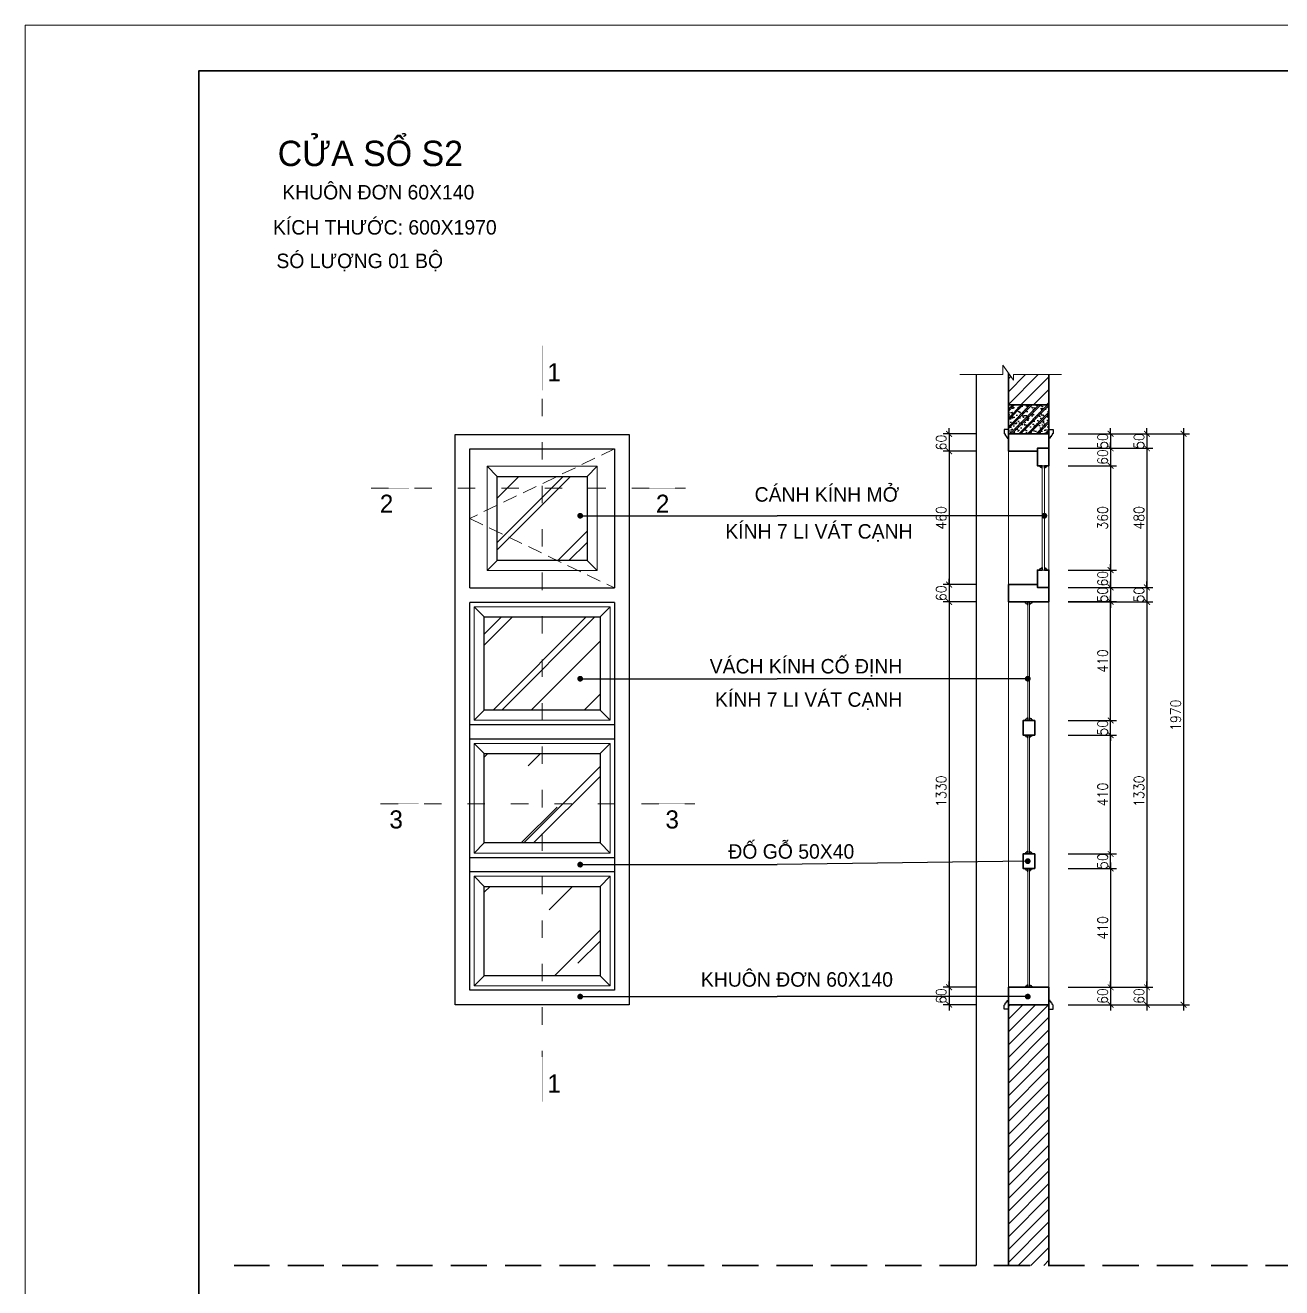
# Model space of a CAD drawing. Header units: millimetres. Extents: x -529782 to -142003, y -492574 to -273331.
# Drawn here: x -200361 to -196023, y -434329 to -429971 of the extents above; entities that cross this region are included whole.
import ezdxf
from ezdxf.enums import TextEntityAlignment as Align

# ---------------------------------------------------------------- set-up
doc = ezdxf.new("R2010")
doc.units = ezdxf.units.MM
doc.header["$LTSCALE"] = 500
doc.header["$MEASUREMENT"] = 0
doc.header["$PDMODE"] = 3
doc.linetypes.add('ACAD_ISO03W100', pattern=[30, 12, -18])
doc.linetypes.add('HIDDEN', pattern=[0.375, 0.25, -0.125])
doc.layers.get('0').update_dxf_attribs({"linetype": 'CONTINUOUS', "lineweight": 13})
doc.layers.get('Defpoints').update_dxf_attribs({"color": 255, "linetype": 'CONTINUOUS', "lineweight": 13})
for name, color, linetype, lineweight in [('1.cat 30', 30, 'CONTINUOUS', 35), ('2.thay 145', 145, 'CONTINUOUS', 18), ('3.manh 08', 8, 'CONTINUOUS', 9), ('6.khuat 75', 75, 'HIDDEN', 18), ('8.vat lieu 08', 8, 'CONTINUOUS', 5), ('9.text \xad white', 7, 'CONTINUOUS', 15), ('CA.dim 08', 251, 'CONTINUOUS', 13), ('cat', 4, 'CONTINUOUS', 35)]:
    doc.layers.add(name, color=color, linetype=linetype, lineweight=lineweight)
for name, color, linetype in [('DKT', 7, 'CONTINUOUS'), ('HACH', 250, 'CONTINUOUS'), ('HATCH', 150, 'CONTINUOUS'), ('MANH', 5, 'CONTINUOUS'), ('THAY', 7, 'CONTINUOUS')]:
    doc.layers.add(name, color=color, linetype=linetype)
doc.styles.add('CA.JSC1', font='')
doc.styles.get("Standard").update_dxf_attribs({"font": 'txt.shx', "width": 0.9})
doc.styles.add('VnAvantH', font='')
doc.styles.get('CA.JSC1').set_extended_font_data('.VnAvantH')
doc.styles.get('VnAvantH').set_extended_font_data('.VnAvantH')
doc.dimstyles.new('CA 20', dxfattribs={"dimscale": 0, "dimtxt": 35, "dimasz": 20, "dimexe": 20, "dimexo": 0, "dimgap": 10, "dimtad": 1, "dimdec": 0, "dimzin": 0, "dimdsep": 46, "dimtxsty": 'Standard', "dimblk": 'ARCHTICK', "dimcen": 0.09, "dimdle": 20, "dimclrd": 256, "dimclre": 256, "dimclrt": 7, "dimadec": 0, "dimazin": 0, "dimtfac": 1, "dimtdec": 0, "dimtix": 1, "dimtmove": 2, "dimatfit": 3, "dimldrblk": 'DOT', "dimfxl": 1, "dimtolj": 1, "dimtzin": 0, "dimarcsym": 0})

# ---------------------------------------------------------------- blocks, each defined once
blk = doc.blocks.new('khung co loan')
at = {"layer": '1.cat 30'}
blk.add_lwpolyline([(1158.3, -14553.5), (1158.3, -303.5), (20658.3, -303.5), (20658.3, -14553.5)], close=True, dxfattribs=at)
at = {"layer": '3.manh 08'}
blk.add_lwpolyline([(0, -14850), (21000, -14850), (21000, 0), (0, 0)], close=True, dxfattribs=at)
blk = doc.blocks.new('_ArchTick')
at = {"color": 1, "linetype": 'ByBlock', "const_width": 0.15}
blk.add_lwpolyline([(-0.5, -0.5), (0.5, 0.5)], dxfattribs=at)
blk = doc.blocks.new('_DOT')
at = {"color": 1, "linetype": 'ByBlock'}
blk.add_line((-0.5, 0), (-1, 0), dxfattribs=at)
at = {"color": 1, "linetype": 'ByBlock', "const_width": 0.5}
blk.add_lwpolyline([(-0.25, 0, 1), (0.25, 0, 1)], format="xyb", close=True, dxfattribs=at)
blk = doc.blocks.new('*D1728')
at = {"layer": 'CA.dim 08', "lineweight": -2, "transparency": 16777216}
for p, q in [((-196760, -431381.6), (-196594, -431381.6)), ((-196614, -431381.6), (-196614, -431361.6)), ((-196614, -431381.6), (-196614, -431431.6)), ((-196760, -431431.6), (-196594, -431431.6)), ((-196614, -431431.6), (-196614, -431451.6))]:
    blk.add_line(p, q, dxfattribs=at)
at = {"layer": 'Defpoints', "color": 0, "transparency": 16777216}
for p in [(-196760, -431381.6), (-196760, -431431.6), (-196614, -431431.6)]:
    blk.add_point(p, dxfattribs=at)
at = {"layer": 'CA.dim 08', "lineweight": -2, "transparency": 16777216, "xscale": 20, "yscale": 20, "zscale": 20}
for p, rotation in [((-196614, -431381.6), 270), ((-196614, -431431.6), 90)]:
    blk.add_blockref('_ArchTick', p, dxfattribs=dict(at, rotation=rotation))
at = {"layer": 'CA.dim 08', "color": 7, "transparency": 16777216, "insert": (-196641.5, -431406.6), "char_height": 35, "attachment_point": 5, "rotation": 90}
blk.add_mtext('\\A1;50', dxfattribs=at)
blk = doc.blocks.new('DOT')
at = {"layer": 'THAY', "color": 0, "linetype": 'ByBlock'}
blk.add_line((-0.5, 0), (-1, 0), dxfattribs=at)
at = {"layer": 'THAY', "color": 0, "linetype": 'ByBlock', "const_width": 0.5}
blk.add_lwpolyline([(-0.25, 0, 1), (0.25, 0, 1)], format="xyb", close=True, dxfattribs=at)
blk = doc.blocks.new('*D1729')
at = {"layer": 'CA.dim 08', "lineweight": -2, "transparency": 16777216}
for p, q in [((-196760, -431431.6), (-196594, -431431.6)), ((-196614, -431431.6), (-196614, -431411.6)), ((-196614, -431431.6), (-196614, -431491.6)), ((-196760, -431491.6), (-196594, -431491.6)), ((-196614, -431491.6), (-196614, -431511.6))]:
    blk.add_line(p, q, dxfattribs=at)
at = {"layer": 'Defpoints', "color": 0, "transparency": 16777216}
for p in [(-196760, -431431.6), (-196760, -431491.6), (-196614, -431491.6)]:
    blk.add_point(p, dxfattribs=at)
at = {"layer": 'CA.dim 08', "lineweight": -2, "transparency": 16777216, "xscale": 20, "yscale": 20, "zscale": 20}
for p, rotation in [((-196614, -431431.6), 270), ((-196614, -431491.6), 90)]:
    blk.add_blockref('_ArchTick', p, dxfattribs=dict(at, rotation=rotation))
at = {"layer": 'CA.dim 08', "color": 7, "transparency": 16777216, "insert": (-196641.5, -431461.6), "char_height": 35, "attachment_point": 5, "rotation": 90}
blk.add_mtext('\\A1;60', dxfattribs=at)
blk = doc.blocks.new('*D1730')
at = {"layer": 'CA.dim 08', "lineweight": -2, "transparency": 16777216}
for p, q in [((-196614, -431471.6), (-196614, -431871.6)), ((-196760, -431491.6), (-196594, -431491.6)), ((-196760, -431851.6), (-196594, -431851.6))]:
    blk.add_line(p, q, dxfattribs=at)
at = {"layer": 'Defpoints', "color": 0, "transparency": 16777216}
for p in [(-196760, -431491.6), (-196760, -431851.6), (-196614, -431851.6)]:
    blk.add_point(p, dxfattribs=at)
at = {"layer": 'CA.dim 08', "lineweight": -2, "transparency": 16777216, "xscale": 20, "yscale": 20, "zscale": 20}
for p, rotation in [((-196614, -431491.6), 90), ((-196614, -431851.6), 270)]:
    blk.add_blockref('_ArchTick', p, dxfattribs=dict(at, rotation=rotation))
at = {"layer": 'CA.dim 08', "color": 7, "transparency": 16777216, "insert": (-196641.5, -431671.6), "char_height": 35, "attachment_point": 5, "rotation": 90}
blk.add_mtext('\\A1;360', dxfattribs=at)
blk = doc.blocks.new('*D1731')
at = {"layer": 'CA.dim 08', "lineweight": -2, "transparency": 16777216}
for p, q in [((-196614, -431851.6), (-196614, -431831.6)), ((-196760, -431851.6), (-196594, -431851.6)), ((-196614, -431851.6), (-196614, -431911.6)), ((-196760, -431911.6), (-196594, -431911.6)), ((-196614, -431911.6), (-196614, -431931.6))]:
    blk.add_line(p, q, dxfattribs=at)
at = {"layer": 'Defpoints', "color": 0, "transparency": 16777216}
for p in [(-196760, -431851.6), (-196760, -431911.6), (-196614, -431911.6)]:
    blk.add_point(p, dxfattribs=at)
at = {"layer": 'CA.dim 08', "lineweight": -2, "transparency": 16777216, "xscale": 20, "yscale": 20, "zscale": 20}
for p, rotation in [((-196614, -431851.6), 270), ((-196614, -431911.6), 90)]:
    blk.add_blockref('_ArchTick', p, dxfattribs=dict(at, rotation=rotation))
at = {"layer": 'CA.dim 08', "color": 7, "transparency": 16777216, "insert": (-196641.5, -431881.6), "char_height": 35, "attachment_point": 5, "rotation": 90}
blk.add_mtext('\\A1;60', dxfattribs=at)
blk = doc.blocks.new('*D1732')
at = {"layer": 'CA.dim 08', "lineweight": -2, "transparency": 16777216}
for p, q in [((-196760, -431911.6), (-196594, -431911.6)), ((-196614, -431911.6), (-196614, -431891.6)), ((-196614, -431911.6), (-196614, -431961.6)), ((-196760, -431961.6), (-196594, -431961.6)), ((-196614, -431961.6), (-196614, -431981.6))]:
    blk.add_line(p, q, dxfattribs=at)
at = {"layer": 'Defpoints', "color": 0, "transparency": 16777216}
for p in [(-196760, -431911.6), (-196760, -431961.6), (-196614, -431961.6)]:
    blk.add_point(p, dxfattribs=at)
at = {"layer": 'CA.dim 08', "lineweight": -2, "transparency": 16777216, "xscale": 20, "yscale": 20, "zscale": 20}
for p, rotation in [((-196614, -431911.6), 270), ((-196614, -431961.6), 90)]:
    blk.add_blockref('_ArchTick', p, dxfattribs=dict(at, rotation=rotation))
at = {"layer": 'CA.dim 08', "color": 7, "transparency": 16777216, "insert": (-196641.5, -431936.6), "char_height": 35, "attachment_point": 5, "rotation": 90}
blk.add_mtext('\\A1;50', dxfattribs=at)
blk = doc.blocks.new('*D1733')
at = {"layer": 'CA.dim 08', "lineweight": -2, "transparency": 16777216}
for p, q in [((-196614, -432861.4), (-196614, -433311.8)), ((-196760, -432881.4), (-196594, -432881.4)), ((-196760, -433291.8), (-196594, -433291.8))]:
    blk.add_line(p, q, dxfattribs=at)
at = {"layer": 'Defpoints', "color": 0, "transparency": 16777216}
for p in [(-196760, -432881.4), (-196760, -433291.8), (-196614, -433291.8)]:
    blk.add_point(p, dxfattribs=at)
at = {"layer": 'CA.dim 08', "lineweight": -2, "transparency": 16777216, "xscale": 20, "yscale": 20, "zscale": 20}
for p, rotation in [((-196614, -432881.4), 90), ((-196614, -433291.8), 270)]:
    blk.add_blockref('_ArchTick', p, dxfattribs=dict(at, rotation=rotation))
at = {"layer": 'CA.dim 08', "color": 7, "transparency": 16777216, "insert": (-196641.5, -433086.6), "char_height": 35, "attachment_point": 5, "rotation": 90}
blk.add_mtext('\\A1;410', dxfattribs=at)
blk = doc.blocks.new('*D1734')
at = {"layer": 'CA.dim 08', "lineweight": -2, "transparency": 16777216}
for p, q in [((-196614, -433291.8), (-196614, -433271.8)), ((-196760, -433291.8), (-196594, -433291.8)), ((-196614, -433291.8), (-196614, -433351.8)), ((-196760, -433351.8), (-196594, -433351.8)), ((-196614, -433351.8), (-196614, -433371.8))]:
    blk.add_line(p, q, dxfattribs=at)
at = {"layer": 'Defpoints', "color": 0, "transparency": 16777216}
for p in [(-196760, -433291.8), (-196760, -433351.8), (-196614, -433351.8)]:
    blk.add_point(p, dxfattribs=at)
at = {"layer": 'CA.dim 08', "lineweight": -2, "transparency": 16777216, "xscale": 20, "yscale": 20, "zscale": 20}
for p, rotation in [((-196614, -433291.8), 270), ((-196614, -433351.8), 90)]:
    blk.add_blockref('_ArchTick', p, dxfattribs=dict(at, rotation=rotation))
at = {"layer": 'CA.dim 08', "color": 7, "transparency": 16777216, "insert": (-196641.5, -433321.8), "char_height": 35, "attachment_point": 5, "rotation": 90}
blk.add_mtext('\\A1;60', dxfattribs=at)
blk = doc.blocks.new('*D1735')
at = {"layer": 'CA.dim 08', "lineweight": -2, "transparency": 16777216}
for p, q in [((-196760, -432831.4), (-196594, -432831.4)), ((-196614, -432831.4), (-196614, -432811.4)), ((-196614, -432881.4), (-196614, -432831.4)), ((-196760, -432881.4), (-196594, -432881.4)), ((-196614, -432881.4), (-196614, -432901.4))]:
    blk.add_line(p, q, dxfattribs=at)
at = {"layer": 'Defpoints', "color": 0, "transparency": 16777216}
for p in [(-196760, -432831.4), (-196614, -432831.4), (-196760, -432881.4)]:
    blk.add_point(p, dxfattribs=at)
at = {"layer": 'CA.dim 08', "lineweight": -2, "transparency": 16777216, "xscale": 20, "yscale": 20, "zscale": 20}
for p, rotation in [((-196614, -432831.4), 270), ((-196614, -432881.4), 90)]:
    blk.add_blockref('_ArchTick', p, dxfattribs=dict(at, rotation=rotation))
at = {"layer": 'CA.dim 08', "color": 7, "transparency": 16777216, "insert": (-196641.5, -432856.4), "char_height": 35, "attachment_point": 5, "rotation": 90}
blk.add_mtext('\\A1;50', dxfattribs=at)
blk = doc.blocks.new('*D1736')
at = {"layer": 'CA.dim 08', "lineweight": -2, "transparency": 16777216}
for p, q in [((-196614, -432851.4), (-196614, -432401)), ((-196760, -432421), (-196594, -432421)), ((-196760, -432831.4), (-196594, -432831.4))]:
    blk.add_line(p, q, dxfattribs=at)
at = {"layer": 'Defpoints', "color": 0, "transparency": 16777216}
for p in [(-196760, -432421), (-196614, -432421), (-196760, -432831.4)]:
    blk.add_point(p, dxfattribs=at)
at = {"layer": 'CA.dim 08', "lineweight": -2, "transparency": 16777216, "xscale": 20, "yscale": 20, "zscale": 20}
for p, rotation in [((-196614, -432421), 90), ((-196614, -432831.4), 270)]:
    blk.add_blockref('_ArchTick', p, dxfattribs=dict(at, rotation=rotation))
at = {"layer": 'CA.dim 08', "color": 7, "transparency": 16777216, "insert": (-196641.5, -432626.2), "char_height": 35, "attachment_point": 5, "rotation": 90}
blk.add_mtext('\\A1;410', dxfattribs=at)
blk = doc.blocks.new('*D1737')
at = {"layer": 'CA.dim 08', "lineweight": -2, "transparency": 16777216}
for p, q in [((-196614, -432371), (-196614, -432351)), ((-196760, -432371), (-196594, -432371)), ((-196614, -432421), (-196614, -432371)), ((-196760, -432421), (-196594, -432421)), ((-196614, -432421), (-196614, -432441))]:
    blk.add_line(p, q, dxfattribs=at)
at = {"layer": 'Defpoints', "color": 0, "transparency": 16777216}
for p in [(-196760, -432371), (-196614, -432371), (-196760, -432421)]:
    blk.add_point(p, dxfattribs=at)
at = {"layer": 'CA.dim 08', "lineweight": -2, "transparency": 16777216, "xscale": 20, "yscale": 20, "zscale": 20}
for p, rotation in [((-196614, -432371), 270), ((-196614, -432421), 90)]:
    blk.add_blockref('_ArchTick', p, dxfattribs=dict(at, rotation=rotation))
at = {"layer": 'CA.dim 08', "color": 7, "transparency": 16777216, "insert": (-196641.5, -432396), "char_height": 35, "attachment_point": 5, "rotation": 90}
blk.add_mtext('\\A1;50', dxfattribs=at)
blk = doc.blocks.new('*D1738')
at = {"layer": 'CA.dim 08', "lineweight": -2, "transparency": 16777216}
for p, q in [((-196760, -431960.6), (-196594, -431960.6)), ((-196614, -432391), (-196614, -431940.6)), ((-196760, -432371), (-196594, -432371))]:
    blk.add_line(p, q, dxfattribs=at)
at = {"layer": 'Defpoints', "color": 0, "transparency": 16777216}
for p in [(-196760, -431960.6), (-196614, -431960.6), (-196760, -432371)]:
    blk.add_point(p, dxfattribs=at)
at = {"layer": 'CA.dim 08', "lineweight": -2, "transparency": 16777216, "xscale": 20, "yscale": 20, "zscale": 20}
for p, rotation in [((-196614, -431960.6), 90), ((-196614, -432371), 270)]:
    blk.add_blockref('_ArchTick', p, dxfattribs=dict(at, rotation=rotation))
at = {"layer": 'CA.dim 08', "color": 7, "transparency": 16777216, "insert": (-196641.5, -432165.8), "char_height": 35, "attachment_point": 5, "rotation": 90}
blk.add_mtext('\\A1;410', dxfattribs=at)
blk = doc.blocks.new('*D1739')
at = {"layer": 'CA.dim 08', "lineweight": -2, "transparency": 16777216}
for p, q in [((-196760, -431381.6), (-196468.5, -431381.6)), ((-196488.5, -431381.6), (-196488.5, -431361.6)), ((-196488.5, -431381.6), (-196488.5, -431431.6)), ((-196760, -431431.6), (-196468.5, -431431.6)), ((-196488.5, -431431.6), (-196488.5, -431451.6))]:
    blk.add_line(p, q, dxfattribs=at)
at = {"layer": 'Defpoints', "color": 0, "transparency": 16777216}
for p in [(-196760, -431381.6), (-196760, -431431.6), (-196488.5, -431431.6)]:
    blk.add_point(p, dxfattribs=at)
at = {"layer": 'CA.dim 08', "lineweight": -2, "transparency": 16777216, "xscale": 20, "yscale": 20, "zscale": 20}
for p, rotation in [((-196488.5, -431381.6), 270), ((-196488.5, -431431.6), 90)]:
    blk.add_blockref('_ArchTick', p, dxfattribs=dict(at, rotation=rotation))
at = {"layer": 'CA.dim 08', "color": 7, "transparency": 16777216, "insert": (-196516, -431406.6), "char_height": 35, "attachment_point": 5, "rotation": 90}
blk.add_mtext('\\A1;50', dxfattribs=at)
blk = doc.blocks.new('*D1740')
at = {"layer": 'CA.dim 08', "lineweight": -2, "transparency": 16777216}
for p, q in [((-196760, -431431.6), (-196468.5, -431431.6)), ((-196488.5, -431411.6), (-196488.5, -431931.6)), ((-196760, -431911.6), (-196468.5, -431911.6))]:
    blk.add_line(p, q, dxfattribs=at)
at = {"layer": 'Defpoints', "color": 0, "transparency": 16777216}
for p in [(-196760, -431431.6), (-196760, -431911.6), (-196488.5, -431911.6)]:
    blk.add_point(p, dxfattribs=at)
at = {"layer": 'CA.dim 08', "lineweight": -2, "transparency": 16777216, "xscale": 20, "yscale": 20, "zscale": 20}
for p, rotation in [((-196488.5, -431431.6), 90), ((-196488.5, -431911.6), 270)]:
    blk.add_blockref('_ArchTick', p, dxfattribs=dict(at, rotation=rotation))
at = {"layer": 'CA.dim 08', "color": 7, "transparency": 16777216, "insert": (-196516, -431671.6), "char_height": 35, "attachment_point": 5, "rotation": 90}
blk.add_mtext('\\A1;480', dxfattribs=at)
blk = doc.blocks.new('*D1741')
at = {"layer": 'CA.dim 08', "lineweight": -2, "transparency": 16777216}
for p, q in [((-196760, -431911.6), (-196468.5, -431911.6)), ((-196488.5, -431911.6), (-196488.5, -431891.6)), ((-196488.5, -431911.6), (-196488.5, -431961.6)), ((-196732.5, -431961.6), (-196468.5, -431961.6)), ((-196488.5, -431961.6), (-196488.5, -431981.6))]:
    blk.add_line(p, q, dxfattribs=at)
at = {"layer": 'Defpoints', "color": 0, "transparency": 16777216}
for p in [(-196760, -431911.6), (-196732.5, -431961.6), (-196488.5, -431961.6)]:
    blk.add_point(p, dxfattribs=at)
at = {"layer": 'CA.dim 08', "lineweight": -2, "transparency": 16777216, "xscale": 20, "yscale": 20, "zscale": 20}
for p, rotation in [((-196488.5, -431911.6), 270), ((-196488.5, -431961.6), 90)]:
    blk.add_blockref('_ArchTick', p, dxfattribs=dict(at, rotation=rotation))
at = {"layer": 'CA.dim 08', "color": 7, "transparency": 16777216, "insert": (-196516, -431936.6), "char_height": 35, "attachment_point": 5, "rotation": 90}
blk.add_mtext('\\A1;50', dxfattribs=at)
blk = doc.blocks.new('*D1742')
at = {"layer": 'CA.dim 08', "lineweight": -2, "transparency": 16777216}
for p, q in [((-196732.5, -431961.6), (-196468.5, -431961.6)), ((-196488.5, -431941.6), (-196488.5, -433311.8)), ((-196732.5, -433291.8), (-196468.5, -433291.8))]:
    blk.add_line(p, q, dxfattribs=at)
at = {"layer": 'Defpoints', "color": 0, "transparency": 16777216}
for p in [(-196732.5, -431961.6), (-196732.5, -433291.8), (-196488.5, -433291.8)]:
    blk.add_point(p, dxfattribs=at)
at = {"layer": 'CA.dim 08', "lineweight": -2, "transparency": 16777216, "xscale": 20, "yscale": 20, "zscale": 20}
for p, rotation in [((-196488.5, -431961.6), 90), ((-196488.5, -433291.8), 270)]:
    blk.add_blockref('_ArchTick', p, dxfattribs=dict(at, rotation=rotation))
at = {"layer": 'CA.dim 08', "color": 7, "transparency": 16777216, "insert": (-196516, -432614.7), "char_height": 35, "attachment_point": 5, "rotation": 90}
blk.add_mtext('\\A1;1330', dxfattribs=at)
blk = doc.blocks.new('*D1743')
at = {"layer": 'CA.dim 08', "lineweight": -2, "transparency": 16777216}
for p, q in [((-196488.5, -433291.8), (-196488.5, -433271.8)), ((-196732.5, -433291.8), (-196468.5, -433291.8)), ((-196488.5, -433291.8), (-196488.5, -433351.8)), ((-196732.5, -433351.8), (-196468.5, -433351.8)), ((-196488.5, -433351.8), (-196488.5, -433371.8))]:
    blk.add_line(p, q, dxfattribs=at)
at = {"layer": 'Defpoints', "color": 0, "transparency": 16777216}
for p in [(-196732.5, -433291.8), (-196732.5, -433351.8), (-196488.5, -433351.8)]:
    blk.add_point(p, dxfattribs=at)
at = {"layer": 'CA.dim 08', "lineweight": -2, "transparency": 16777216, "xscale": 20, "yscale": 20, "zscale": 20}
for p, rotation in [((-196488.5, -433291.8), 270), ((-196488.5, -433351.8), 90)]:
    blk.add_blockref('_ArchTick', p, dxfattribs=dict(at, rotation=rotation))
at = {"layer": 'CA.dim 08', "color": 7, "transparency": 16777216, "insert": (-196516, -433321.8), "char_height": 35, "attachment_point": 5, "rotation": 90}
blk.add_mtext('\\A1;60', dxfattribs=at)
blk = doc.blocks.new('*D1744')
at = {"layer": 'CA.dim 08', "lineweight": -2, "transparency": 16777216}
for p, q in [((-197076.9, -431381.6), (-197191.5, -431381.6)), ((-197171.5, -431381.6), (-197171.5, -431361.6)), ((-197171.5, -431381.6), (-197171.5, -431441.6)), ((-197076.9, -431441.6), (-197191.5, -431441.6)), ((-197171.5, -431441.6), (-197171.5, -431461.6))]:
    blk.add_line(p, q, dxfattribs=at)
at = {"layer": 'Defpoints', "color": 0, "transparency": 16777216}
for p in [(-197076.9, -431381.6), (-197171.5, -431441.6), (-197076.9, -431441.6)]:
    blk.add_point(p, dxfattribs=at)
at = {"layer": 'CA.dim 08', "lineweight": -2, "transparency": 16777216, "xscale": 20, "yscale": 20, "zscale": 20}
for p, rotation in [((-197171.5, -431381.6), 270), ((-197171.5, -431441.6), 90)]:
    blk.add_blockref('_ArchTick', p, dxfattribs=dict(at, rotation=rotation))
at = {"layer": 'CA.dim 08', "color": 7, "transparency": 16777216, "insert": (-197199, -431411.6), "char_height": 35, "attachment_point": 5, "rotation": 90}
blk.add_mtext('\\A1;60', dxfattribs=at)
blk = doc.blocks.new('*D1745')
at = {"layer": 'CA.dim 08', "lineweight": -2, "transparency": 16777216}
for p, q in [((-197076.9, -431441.6), (-197191.5, -431441.6)), ((-197171.5, -431421.6), (-197171.5, -431921.6)), ((-197076.9, -431901.6), (-197191.5, -431901.6))]:
    blk.add_line(p, q, dxfattribs=at)
at = {"layer": 'Defpoints', "color": 0, "transparency": 16777216}
for p in [(-197076.9, -431441.6), (-197171.5, -431901.6), (-197076.9, -431901.6)]:
    blk.add_point(p, dxfattribs=at)
at = {"layer": 'CA.dim 08', "lineweight": -2, "transparency": 16777216, "xscale": 20, "yscale": 20, "zscale": 20}
for p, rotation in [((-197171.5, -431441.6), 90), ((-197171.5, -431901.6), 270)]:
    blk.add_blockref('_ArchTick', p, dxfattribs=dict(at, rotation=rotation))
at = {"layer": 'CA.dim 08', "color": 7, "transparency": 16777216, "insert": (-197199, -431671.6), "char_height": 35, "attachment_point": 5, "rotation": 90}
blk.add_mtext('\\A1;460', dxfattribs=at)
blk = doc.blocks.new('*D1746')
at = {"layer": 'CA.dim 08', "lineweight": -2, "transparency": 16777216}
for p, q in [((-197076.9, -431901.6), (-197191.5, -431901.6)), ((-197171.5, -431901.6), (-197171.5, -431881.6)), ((-197171.5, -431901.6), (-197171.5, -431961.6)), ((-197076.9, -431961.6), (-197191.5, -431961.6)), ((-197171.5, -431961.6), (-197171.5, -431981.6))]:
    blk.add_line(p, q, dxfattribs=at)
at = {"layer": 'Defpoints', "color": 0, "transparency": 16777216}
for p in [(-197076.9, -431901.6), (-197171.5, -431961.6), (-197076.9, -431961.6)]:
    blk.add_point(p, dxfattribs=at)
at = {"layer": 'CA.dim 08', "lineweight": -2, "transparency": 16777216, "xscale": 20, "yscale": 20, "zscale": 20}
for p, rotation in [((-197171.5, -431901.6), 270), ((-197171.5, -431961.6), 90)]:
    blk.add_blockref('_ArchTick', p, dxfattribs=dict(at, rotation=rotation))
at = {"layer": 'CA.dim 08', "color": 7, "transparency": 16777216, "insert": (-197199, -431931.6), "char_height": 35, "attachment_point": 5, "rotation": 90}
blk.add_mtext('\\A1;60', dxfattribs=at)
blk = doc.blocks.new('*D1747')
at = {"layer": 'CA.dim 08', "lineweight": -2, "transparency": 16777216}
for p, q in [((-197076.9, -431961.6), (-197191.5, -431961.6)), ((-197171.5, -431941.6), (-197171.5, -433311.8)), ((-197076.9, -433291.8), (-197191.5, -433291.8))]:
    blk.add_line(p, q, dxfattribs=at)
at = {"layer": 'Defpoints', "color": 0, "transparency": 16777216}
for p in [(-197076.9, -431961.6), (-197171.5, -433291.8), (-197076.9, -433291.8)]:
    blk.add_point(p, dxfattribs=at)
at = {"layer": 'CA.dim 08', "lineweight": -2, "transparency": 16777216, "xscale": 20, "yscale": 20, "zscale": 20}
for p, rotation in [((-197171.5, -431961.6), 90), ((-197171.5, -433291.8), 270)]:
    blk.add_blockref('_ArchTick', p, dxfattribs=dict(at, rotation=rotation))
at = {"layer": 'CA.dim 08', "color": 7, "transparency": 16777216, "insert": (-197199, -432614.7), "char_height": 35, "attachment_point": 5, "rotation": 90}
blk.add_mtext('\\A1;1330', dxfattribs=at)
blk = doc.blocks.new('*D1748')
at = {"layer": 'CA.dim 08', "lineweight": -2, "transparency": 16777216}
for p, q in [((-197171.5, -433291.8), (-197171.5, -433271.8)), ((-197076.9, -433291.8), (-197191.5, -433291.8)), ((-197171.5, -433291.8), (-197171.5, -433351.8)), ((-197076.9, -433351.8), (-197191.5, -433351.8)), ((-197171.5, -433351.8), (-197171.5, -433371.8))]:
    blk.add_line(p, q, dxfattribs=at)
at = {"layer": 'Defpoints', "color": 0, "transparency": 16777216}
for p in [(-197076.9, -433291.8), (-197171.5, -433351.8), (-197076.9, -433351.8)]:
    blk.add_point(p, dxfattribs=at)
at = {"layer": 'CA.dim 08', "lineweight": -2, "transparency": 16777216, "xscale": 20, "yscale": 20, "zscale": 20}
for p, rotation in [((-197171.5, -433291.8), 270), ((-197171.5, -433351.8), 90)]:
    blk.add_blockref('_ArchTick', p, dxfattribs=dict(at, rotation=rotation))
at = {"layer": 'CA.dim 08', "color": 7, "transparency": 16777216, "insert": (-197199, -433321.8), "char_height": 35, "attachment_point": 5, "rotation": 90}
blk.add_mtext('\\A1;60', dxfattribs=at)
blk = doc.blocks.new('*D1749')
at = {"layer": 'CA.dim 08', "lineweight": -2, "transparency": 16777216}
for p, q in [((-196760, -431381.6), (-196342, -431381.6)), ((-196362, -431361.6), (-196362, -433371.8)), ((-196760, -433351.8), (-196342, -433351.8))]:
    blk.add_line(p, q, dxfattribs=at)
at = {"layer": 'Defpoints', "color": 0, "transparency": 16777216}
for p in [(-196760, -431381.6), (-196760, -433351.8), (-196362, -433351.8)]:
    blk.add_point(p, dxfattribs=at)
at = {"layer": 'CA.dim 08', "lineweight": -2, "transparency": 16777216, "xscale": 20, "yscale": 20, "zscale": 20}
for p, rotation in [((-196362, -431381.6), 90), ((-196362, -433351.8), 270)]:
    blk.add_blockref('_ArchTick', p, dxfattribs=dict(at, rotation=rotation))
at = {"layer": 'CA.dim 08', "color": 7, "transparency": 16777216, "insert": (-196389.5, -432352.7), "char_height": 35, "attachment_point": 5, "rotation": 90}
blk.add_mtext('\\A1;1970', dxfattribs=at)

msp = doc.modelspace()

# ---------------------------------------------------------------- hatches: boundary and pattern name
at = {"layer": '8.vat lieu 08'}
h = msp.add_hatch(dxfattribs=at)
h.set_pattern_fill('AR-RROOF', color=256, scale=300, angle=45, style=0)
h.set_pattern_definition([(45, (71051.92, -25631.56), (254.55844, 678.82251), [4500, -600, 1500, -300]), (45, (71228, -25243.36), (-494.26764, 70.00357), [900, -99, 1800, -225]), (45, (70977.67, -25345.18), (960.958116, 1245.21504), [2400, -420, 1200, -300])])
h.paths.add_polyline_path([(-198421.4, -431528.6), (-198731.4, -431528.6), (-198731.4, -431818.6), (-198421.4, -431818.6)])
h.paths.add_polyline_path([(-198376.4, -432013.6), (-198776.4, -432013.6), (-198776.4, -432335), (-198376.4, -432335)])
h.paths.add_polyline_path([(-198376.4, -432485), (-198776.4, -432485), (-198776.4, -432793.4), (-198376.4, -432793.4)])
h.paths.add_polyline_path([(-198376.4, -432943.4), (-198776.4, -432943.4), (-198776.4, -433251.8), (-198376.4, -433251.8)])
at = {"layer": 'CA.dim 08'}
h = msp.add_hatch(dxfattribs=at)
h.set_pattern_fill('ANSI31', color=256, scale=250, style=0)
h.set_pattern_definition([(45, (-15883.01, 12493.73), (-22.097087, 22.097087), [])])
h.paths.add_polyline_path([(-196949.4, -431177), (-196949.4, -431196.3), (-196966.9, -431171.6), (-196966.9, -431281.6), (-196826.9, -431281.6), (-196826.9, -431177)])
h.paths.add_polyline_path([(-196826.9, -433351.8), (-196966.9, -433351.8), (-196966.9, -434251.8), (-196826.9, -434251.8)])
at = {"layer": 'HACH'}
h = msp.add_hatch(dxfattribs=at)
h.set_pattern_fill('CHAU-01', color=256, scale=5, style=0, pattern_type=2)
h.set_pattern_definition([(50, (-15883.01, 12495.73), (35.8630091, -3.1376067), [3.75, -41.25]), (355, (-15883.01, 12495.73), (-6.9375667, 37.6096067), [3, -33]), (100.4514, (-15880.023, 12495.467), (28.925469, 34.471977), [3.1870095, -35.0571056]), (46.1842, (-15883.01, 12505.73), (53.3620524, -8.2759507), [5.625, -61.875]), (96.6356, (-15878.564, 12505.04), (46.733135, 48.7058935), [4.7805144, -52.58565]), (351.1842, (-15883.01, 12505.73), (46.733097, 48.70593), [4.5, -49.5]), (21, (-15878.01, 12503.23), (29.8453526, -20.1309445), [3.75, -41.25]), (326, (-15878.01, 12503.23), (12.1657666, 36.2575023), [3, -33]), (71.4514, (-15875.524, 12501.55), (42.0111314, 16.1265248), [3.1870095, -35.0571056]), (37.5, (-15883.011, 12495.729), (0.60799277, 16.6446927), [0, -32.6, 0, -33.5, 0, -33.125]), (7.5, (-15883.011, 12495.729), (13.1534769, 19.7205856), [0, -19.1, 0, -31.85, 0, -12.625]), (327.5, (-15894.161, 12495.729), (26.6911218, -1.1277436), [0, -12.5, 0, -39, 0, -51.75]), (317.5, (-15899.16, 12495.73), (29.1593085, 5.0052491), [0, -16.25, 0, -25.9, 0, -36.75]), (45, (-15883.011, 12495.729), (-15.0260191, 15.0260191), []), (45, (-15883.011, 12501.854), (-15.0260191, 15.0260191), [])])
h.paths.add_polyline_path([(-196826.9, -431381.6), (-196826.9, -431366.6), (-196826.9, -431281.6), (-196966.9, -431281.6), (-196966.9, -431381.6)])

# ---------------------------------------------------------------- linework, layer by layer
at = {"layer": '1.cat 30', "ltscale": 4}
for p, q in [((-196966.9, -431381.6), (-196966.9, -431171.6)), ((-196826.9, -431381.6), (-196826.9, -431177)), ((-196966.9, -431281.6), (-196826.9, -431281.6)), ((-196966.9, -431381.6), (-196826.9, -431381.6)), ((-196966.9, -431381.6), (-196826.9, -431381.6)), ((-196966.9, -431441.6), (-196966.9, -431381.6)), ((-196826.9, -431381.6), (-196826.9, -431431.6)), ((-196866.9, -431441.6), (-196966.9, -431441.6)), ((-196826.9, -431431.6), (-196866.9, -431431.6)), ((-196866.9, -431431.6), (-196866.9, -431441.6)), ((-196826.9, -431431.6), (-196866.9, -431431.6)), ((-196866.9, -431431.6), (-196866.9, -431441.6)), ((-196866.9, -431901.6), (-196966.9, -431901.6)), ((-196966.9, -431901.6), (-196966.9, -431961.6)), ((-196866.9, -431911.6), (-196866.9, -431901.6)), ((-196866.9, -431911.6), (-196866.9, -431901.6)), ((-196866.9, -431911.6), (-196866.9, -431901.6)), ((-196826.9, -431911.6), (-196866.9, -431911.6)), ((-196826.9, -431911.6), (-196866.9, -431911.6)), ((-196826.9, -431911.6), (-196866.9, -431911.6)), ((-196826.9, -431961.6), (-196826.9, -431911.6)), ((-196966.9, -431961.6), (-196826.9, -431961.6)), ((-196966.9, -431961.6), (-196826.9, -431961.6)), ((-196826.9, -433291.8), (-196966.9, -433291.8)), ((-196966.9, -433291.8), (-196966.9, -433351.8)), ((-196826.9, -433351.8), (-196826.9, -433291.8)), ((-196966.9, -433351.8), (-196826.9, -433351.8)), ((-196966.9, -433351.8), (-196826.9, -433351.8)), ((-196966.9, -433351.8), (-196966.9, -434251.8)), ((-196826.9, -433351.8), (-196966.9, -433351.8)), ((-196826.9, -433351.8), (-196826.9, -434251.8))]:
    msp.add_line(p, q, dxfattribs=at)
at = {"layer": '1.cat 30', "const_width": 1.25}
for points in [[(-198576.4, -431077.6), (-198576.4, -431078.8), (-198576.4, -431080.1), (-198576.4, -431231.4)], [(-199167, -431568.7), (-199165.8, -431568.7), (-199164.5, -431568.7), (-199036, -431568.7)], [(-198214, -431568.7), (-198212.8, -431568.7), (-198211.5, -431568.7), (-198083, -431568.7)], [(-199133.9, -432658.2), (-199132.7, -432658.2), (-199131.4, -432658.2), (-199002.9, -432658.2)], [(-198180.9, -432658.2), (-198179.7, -432658.2), (-198178.4, -432658.2), (-198049.9, -432658.2)], [(-198576.4, -433532.2), (-198576.4, -433533.5), (-198576.4, -433534.7), (-198576.4, -433686.1)]]:
    msp.add_lwpolyline(points, dxfattribs=at)
at = {"layer": '1.cat 30', "ltscale": 4}
for points in [[(-196849.9, -431491.6), (-196866.9, -431491.6), (-196866.9, -431431.6), (-196826.9, -431431.6), (-196826.9, -431491.6), (-196842.8, -431491.6)], [(-196849.9, -431851.6), (-196866.9, -431851.6), (-196866.9, -431911.6), (-196826.9, -431911.6), (-196826.9, -431851.6), (-196842.8, -431851.6)]]:
    msp.add_lwpolyline(points, dxfattribs=at)
for points in [[(-196875.9, -432371), (-196915.9, -432371), (-196915.9, -432421), (-196875.9, -432421)], [(-196875.9, -432831.4), (-196915.9, -432831.4), (-196915.9, -432881.4), (-196875.9, -432881.4)]]:
    msp.add_lwpolyline(points, close=True, dxfattribs=at)
at = {"layer": '2.thay 145', "color": 1, "linetype": 'ACAD_ISO03W100', "ltscale": 0.01}
for p, q in [((-198576.4, -431260.7), (-198576.4, -433532.2)), ((-199167, -431568.7), (-198082, -431568.7)), ((-199133.9, -432658.2), (-198048.9, -432658.2))]:
    msp.add_line(p, q, dxfattribs=at)
at = {"layer": '2.thay 145'}
for p, q in [((-196966.9, -431441.6), (-196966.9, -433291.8)), ((-196826.9, -431431.6), (-196826.9, -433291.8)), ((-198731.4, -431528.6), (-198766.4, -431493.6)), ((-198421.4, -431528.6), (-198386.4, -431493.6)), ((-198731.4, -431818.6), (-198766.4, -431853.6)), ((-198421.4, -431818.6), (-198386.4, -431853.6)), ((-198776.4, -432013.6), (-198811.4, -431978.6)), ((-198376.4, -432013.6), (-198341.4, -431978.6)), ((-198776.4, -432335), (-198811.4, -432370)), ((-198376.4, -432335), (-198341.4, -432370)), ((-198776.4, -432485), (-198811.4, -432450)), ((-198376.4, -432485), (-198341.4, -432450)), ((-198776.4, -432793.4), (-198811.4, -432828.4)), ((-198376.4, -432793.4), (-198341.4, -432828.4)), ((-198776.4, -432943.4), (-198811.4, -432908.4)), ((-198376.4, -432943.4), (-198341.4, -432908.4)), ((-198776.4, -433251.8), (-198811.4, -433286.8)), ((-198376.4, -433251.8), (-198341.4, -433286.8)), ((-198276.4, -433351.8), (-198876.4, -433351.8))]:
    msp.add_line(p, q, dxfattribs=at)
for points in [[(-198826.4, -431433.6), (-198326.4, -431433.6), (-198326.4, -431913.6), (-198826.4, -431913.6)], [(-198766.4, -431493.6), (-198386.4, -431493.6), (-198386.4, -431853.6), (-198766.4, -431853.6)], [(-198811.4, -431978.6), (-198341.4, -431978.6), (-198341.4, -432370), (-198811.4, -432370)], [(-198811.4, -432450), (-198341.4, -432450), (-198341.4, -432828.4), (-198811.4, -432828.4)], [(-198811.4, -432908.4), (-198341.4, -432908.4), (-198341.4, -433286.8), (-198811.4, -433286.8)]]:
    msp.add_lwpolyline(points, close=True, dxfattribs=at)
at = {"layer": '6.khuat 75', "ltscale": 0.4}
msp.add_lwpolyline([(-198326.4, -431433.6), (-198826.4, -431673.6), (-198326.4, -431913.6)], dxfattribs=at)
at = {"layer": 'CA.dim 08'}
msp.add_line((-196893.8, -432371), (-196893.8, -431961.6), dxfattribs=at)
msp.add_lwpolyline([(-197134.7, -431177), (-196986.3, -431177), (-196986.3, -431144.4), (-196949.4, -431196.3), (-196949.4, -431177), (-196784.1, -431177)], dxfattribs=at)
for points in [[(-196842.8, -431491.6), (-196849.9, -431491.6), (-196849.9, -431851.6), (-196842.8, -431851.6)], [(-196893.8, -431961.6), (-196900, -431961.6), (-196900, -432371), (-196893.8, -432371)], [(-196893.8, -432421), (-196900, -432421), (-196900, -432831.4), (-196893.8, -432831.4)], [(-196893.8, -432881.4), (-196900, -432881.4), (-196900, -433291.8), (-196893.8, -433291.8)]]:
    msp.add_lwpolyline(points, close=True, dxfattribs=at)
at = {"layer": 'cat', "linetype": 'HIDDEN'}
msp.add_line((-190892, -434251.8), (-199639.6, -434251.8), dxfattribs=at)
at = {"layer": 'DKT'}
msp.add_line((-197076.9, -434251.8), (-197076.9, -431177), dxfattribs=at)
for points in [[(-198876.4, -431383.6), (-198276.4, -431383.6), (-198276.4, -433351.8), (-198876.4, -433351.8)], [(-198826.4, -432385), (-198326.4, -432385), (-198326.4, -432435), (-198826.4, -432435)], [(-198826.4, -432843.4), (-198326.4, -432843.4), (-198326.4, -432893.4), (-198826.4, -432893.4)]]:
    msp.add_lwpolyline(points, close=True, dxfattribs=at)
for points in [[(-198826.4, -431913.6), (-198826.4, -431433.6), (-198326.4, -431433.6), (-198326.4, -431913.6)], [(-198826.4, -431913.6), (-198326.4, -431913.6)], [(-198326.4, -431963.6), (-198326.4, -433301.8), (-198826.4, -433301.8), (-198826.4, -431963.6)], [(-198326.4, -431963.6), (-198826.4, -431963.6)]]:
    msp.add_lwpolyline(points, dxfattribs=at)
at = {"layer": 'HACH', "ltscale": 4}
for points in [[(-196981.3, -431379.9, 0.349725), (-196978.7, -431381.9), (-196978, -431381.9), (-196978, -431386.3, -0.408145), (-196974.4, -431391.6), (-196971.5, -431391.6), (-196971.5, -431395.6, 0.414214), (-196970.5, -431396.6), (-196966.9, -431396.6), (-196966.9, -431366.6), (-196981.3, -431366.6)], [(-196812.5, -431379.9, -0.349725), (-196815.1, -431381.9), (-196815.8, -431381.9), (-196815.8, -431386.3, 0.408145), (-196819.4, -431391.6), (-196822.3, -431391.6), (-196822.3, -431395.6, -0.414214), (-196823.3, -431396.6), (-196826.9, -431396.6), (-196826.9, -431366.6), (-196812.5, -431366.6)], [(-196981.3, -433353.4, -0.349725), (-196978.7, -433351.4), (-196978, -433351.4), (-196978, -433347, 0.408145), (-196974.4, -433341.7), (-196971.5, -433341.7), (-196971.5, -433337.7, -0.414214), (-196970.5, -433336.8), (-196966.9, -433336.8), (-196966.9, -433366.8), (-196981.3, -433366.8)], [(-196812.5, -433353.4, 0.349725), (-196815.1, -433351.4), (-196815.8, -433351.4), (-196815.8, -433347, -0.408145), (-196819.4, -433341.7), (-196822.3, -433341.7), (-196822.3, -433337.7, 0.414214), (-196823.3, -433336.8), (-196826.9, -433336.8), (-196826.9, -433366.8), (-196812.5, -433366.8)]]:
    msp.add_lwpolyline(points, format="xyb", close=True, dxfattribs=at)
for points in [[(-196900, -431961.6), (-196909.6, -431961.6), (-196909.6, -431963.4), (-196908, -431963.4, 0.386896), (-196902.4, -431968.2), (-196902.4, -431969.3), (-196901.5, -431969.3), (-196901.5, -431970.6), (-196900, -431970.6), (-196900, -431961.6)], [(-196893.8, -431961.6), (-196884.1, -431961.6), (-196884.1, -431963.4), (-196885.8, -431963.4, -0.386896), (-196891.4, -431968.2), (-196891.4, -431969.3), (-196892.3, -431969.3), (-196892.3, -431970.6), (-196893.8, -431970.6), (-196893.8, -431961.6)], [(-196900, -432371), (-196909.6, -432371), (-196909.6, -432369.1), (-196908, -432369.1, -0.386896), (-196902.4, -432364.3), (-196902.4, -432363.2), (-196901.5, -432363.2), (-196901.5, -432361.9), (-196900, -432361.9), (-196900, -432371)], [(-196893.8, -432371), (-196884.1, -432371), (-196884.1, -432369.1), (-196885.8, -432369.1, 0.386896), (-196891.4, -432364.3), (-196891.4, -432363.2), (-196892.3, -432363.2), (-196892.3, -432361.9), (-196893.8, -432361.9), (-196893.8, -432371)], [(-196900, -432421), (-196909.6, -432421), (-196909.6, -432422.8), (-196908, -432422.8, 0.386896), (-196902.4, -432427.6), (-196902.4, -432428.7), (-196901.5, -432428.7), (-196901.5, -432430), (-196900, -432430), (-196900, -432421)], [(-196893.8, -432421), (-196884.1, -432421), (-196884.1, -432422.8), (-196885.8, -432422.8, -0.386896), (-196891.4, -432427.6), (-196891.4, -432428.7), (-196892.3, -432428.7), (-196892.3, -432430), (-196893.8, -432430), (-196893.8, -432421)], [(-196900, -432831.4), (-196909.6, -432831.4), (-196909.6, -432829.5), (-196908, -432829.5, -0.386896), (-196902.4, -432824.7), (-196902.4, -432823.6), (-196901.5, -432823.6), (-196901.5, -432822.3), (-196900, -432822.3), (-196900, -432831.4)], [(-196893.8, -432831.4), (-196884.1, -432831.4), (-196884.1, -432829.5), (-196885.8, -432829.5, 0.386896), (-196891.4, -432824.7), (-196891.4, -432823.6), (-196892.3, -432823.6), (-196892.3, -432822.3), (-196893.8, -432822.3), (-196893.8, -432831.4)], [(-196900, -432881.4), (-196909.6, -432881.4), (-196909.6, -432883.2), (-196908, -432883.2, 0.386896), (-196902.4, -432888), (-196902.4, -432889.1), (-196901.5, -432889.1), (-196901.5, -432890.4), (-196900, -432890.4), (-196900, -432881.4)], [(-196893.8, -432881.4), (-196884.1, -432881.4), (-196884.1, -432883.2), (-196885.8, -432883.2, -0.386896), (-196891.4, -432888), (-196891.4, -432889.1), (-196892.3, -432889.1), (-196892.3, -432890.4), (-196893.8, -432890.4), (-196893.8, -432881.4)], [(-196900, -433291.8), (-196909.6, -433291.8), (-196909.6, -433289.9), (-196908, -433289.9, -0.386896), (-196902.4, -433285.1), (-196902.4, -433284), (-196901.5, -433284), (-196901.5, -433282.7), (-196900, -433282.7), (-196900, -433291.8)], [(-196893.8, -433291.8), (-196884.1, -433291.8), (-196884.1, -433289.9), (-196885.8, -433289.9, 0.386896), (-196891.4, -433285.1), (-196891.4, -433284), (-196892.3, -433284), (-196892.3, -433282.7), (-196893.8, -433282.7), (-196893.8, -433291.8)]]:
    msp.add_lwpolyline(points, format="xyb", dxfattribs=at)
at = {"layer": 'HATCH', "ltscale": 4}
for points in [[(-196849.9, -431491.6), (-196859.6, -431491.6), (-196859.6, -431493.4), (-196857.9, -431493.4, 0.386896), (-196852.3, -431498.2), (-196852.3, -431499.3), (-196851.4, -431499.3), (-196851.4, -431500.6), (-196849.9, -431500.6), (-196849.9, -431491.6)], [(-196842.8, -431491.6), (-196833.2, -431491.6), (-196833.2, -431493.4), (-196834.9, -431493.4, -0.386896), (-196840.4, -431498.2), (-196840.4, -431499.3), (-196841.3, -431499.3), (-196841.3, -431500.6), (-196842.8, -431500.6), (-196842.8, -431491.6)], [(-196849.9, -431851.6), (-196859.6, -431851.6), (-196859.6, -431849.7), (-196857.9, -431849.7, -0.386896), (-196852.3, -431844.9), (-196852.3, -431843.8), (-196851.4, -431843.8), (-196851.4, -431842.5), (-196849.9, -431842.5), (-196849.9, -431851.6)], [(-196842.8, -431851.6), (-196833.2, -431851.6), (-196833.2, -431849.7), (-196834.9, -431849.7, 0.386896), (-196840.4, -431844.9), (-196840.4, -431843.8), (-196841.3, -431843.8), (-196841.3, -431842.5), (-196842.8, -431842.5), (-196842.8, -431851.6)]]:
    msp.add_lwpolyline(points, format="xyb", dxfattribs=at)
at = {"layer": 'MANH'}
for points in [[(-198731.4, -431528.6), (-198421.4, -431528.6), (-198421.4, -431818.6), (-198731.4, -431818.6)], [(-198776.4, -432013.6), (-198376.4, -432013.6), (-198376.4, -432335), (-198776.4, -432335)], [(-198776.4, -432485), (-198376.4, -432485), (-198376.4, -432793.4), (-198776.4, -432793.4)], [(-198776.4, -432943.4), (-198376.4, -432943.4), (-198376.4, -433251.8), (-198776.4, -433251.8)]]:
    msp.add_lwpolyline(points, close=True, dxfattribs=at)

# ---------------------------------------------------------------- block references
at = {"layer": '2.thay 145', "xscale": 0.5174686212558299, "yscale": 0.5174686212558299, "zscale": 0.5174686212558299}
msp.add_blockref('khung co loan', (-200360.7, -429971.5), dxfattribs=at)

# ---------------------------------------------------------------- texts
at = {"layer": '9.text \xad white'}
for s, height, style, p in [('cöa sæ s2', 87.5, 'CA.JSC1', (-199489.2, -430457.5)), ('1', 62.5, 'VnAvantH', (-198558.3, -431200.2)), ('2', 62.5, 'VnAvantH', (-199136.7, -431654.1)), ('2', 62.5, 'VnAvantH', (-198183.7, -431654.1)), ('3', 62.5, 'VnAvantH', (-199103.6, -432743.6)), ('3', 62.5, 'VnAvantH', (-198150.6, -432743.6)), ('1', 62.5, 'VnAvantH', (-198558.3, -433654.8))]:
    msp.add_text(s, height=height, dxfattribs=dict(at, style=style)).set_placement(p)
at = {"layer": '9.text \xad white', "style": 'CA.JSC1'}
for s, p in [('khu«n ®¬n 60x140', (-198810.5, -430572.7)), ('kÝch th\xadíc: 600x1970', (-198733.3, -430693.9)), ('sã l\xadîng 01 bé', (-198918.5, -430809.6)), ('c¸nh kÝnh më', (-197343.5, -431615.7)), ('kÝnh 7 li v¸t c¹nh', (-197297.7, -431743.2)), ('v¸ch kÝnh cè ®Þnh', (-197333, -432208.6)), ('kÝnh 7 li v¸t c¹nh', (-197333, -432323.6)), ('®è gç 50x40', (-197498.9, -432847.8)), ('khu«n ®¬n 60x140', (-197365.3, -433289.6))]:
    msp.add_text(s, height=50, dxfattribs=at).set_placement(p, align=Align.RIGHT)

# ---------------------------------------------------------------- dimensions: what is measured, and where the dimension line sits
at = {"layer": 'CA.dim 08'}
for base, p1, p2, picture, middle in [((-197171.5, -431441.6), (-197076.9, -431381.6), (-197076.9, -431441.6), '*D1744', (-197199, -431411.6)), ((-196614, -431431.6), (-196760, -431381.6), (-196760, -431431.6), '*D1728', (-196641.5, -431406.6)), ((-196488.5, -431431.6), (-196760, -431381.6), (-196760, -431431.6), '*D1739', (-196516, -431406.6)), ((-197171.5, -431901.6), (-197076.9, -431441.6), (-197076.9, -431901.6), '*D1745', (-197199, -431671.6)), ((-196614, -431491.6), (-196760, -431431.6), (-196760, -431491.6), '*D1729', (-196641.5, -431461.6)), ((-196488.5, -431911.6), (-196760, -431431.6), (-196760, -431911.6), '*D1740', (-196516, -431671.6)), ((-196614, -431851.6), (-196760, -431491.6), (-196760, -431851.6), '*D1730', (-196641.5, -431671.6)), ((-196614, -431911.6), (-196760, -431851.6), (-196760, -431911.6), '*D1731', (-196641.5, -431881.6)), ((-197171.5, -431961.6), (-197076.9, -431901.6), (-197076.9, -431961.6), '*D1746', (-197199, -431931.6)), ((-196614, -431961.6), (-196760, -431911.6), (-196760, -431961.6), '*D1732', (-196641.5, -431936.6)), ((-196488.5, -431961.6), (-196760, -431911.6), (-196732.5, -431961.6), '*D1741', (-196516, -431936.6)), ((-196614, -431960.6), (-196760, -432371), (-196760, -431960.6), '*D1738', (-196641.5, -432165.8)), ((-196614, -432371), (-196760, -432421), (-196760, -432371), '*D1737', (-196641.5, -432396)), ((-196614, -432421), (-196760, -432831.4), (-196760, -432421), '*D1736', (-196641.5, -432626.2)), ((-196614, -432831.4), (-196760, -432881.4), (-196760, -432831.4), '*D1735', (-196641.5, -432856.4)), ((-196614, -433291.8), (-196760, -432881.4), (-196760, -433291.8), '*D1733', (-196641.5, -433086.6)), ((-197171.5, -433351.8), (-197076.9, -433291.8), (-197076.9, -433351.8), '*D1748', (-197199, -433321.8)), ((-196614, -433351.8), (-196760, -433291.8), (-196760, -433351.8), '*D1734', (-196641.5, -433321.8)), ((-196488.5, -433351.8), (-196732.5, -433291.8), (-196732.5, -433351.8), '*D1743', (-196516, -433321.8))]:
    dim = msp.add_linear_dim(base=base, p1=p1, p2=p2, angle=90, dimstyle='CA 20', override={"dimscale": 1, "dimldrblk": 'DOT'}, dxfattribs=at)
    dim.commit()
    dim.dimension.update_dxf_attribs({"geometry": picture, "text_midpoint": middle})
for base, p1, p2, picture, middle in [((-196362, -433351.8), (-196760, -431381.6), (-196760, -433351.8), '*D1749', (-196389.5, -432352.7)), ((-197171.5, -433291.8), (-197076.9, -431961.6), (-197076.9, -433291.8), '*D1747', (-197199, -432614.7)), ((-196488.5, -433291.8), (-196732.5, -431961.6), (-196732.5, -433291.8), '*D1742', (-196516, -432614.7))]:
    dim = msp.add_linear_dim(base=base, p1=p1, p2=p2, angle=90, dimstyle='CA 20', override={"dimscale": 1, "dimldrblk": 'DOT'}, dxfattribs=at)
    dim.commit()
    dim.dimension.update_dxf_attribs({"geometry": picture, "text_midpoint": middle, "dimtype": 160})

# ---------------------------------------------------------------- leaders
for points in [[(-198445, -431664.3), (-197764.5, -431664.3)], [(-196842.8, -431664.3), (-197764.5, -431664.3)], [(-198445, -432226.8), (-197764.5, -432226.8)], [(-196900, -432226.8), (-197764.5, -432226.8)], [(-198445, -432868.3), (-197764.5, -432868.3)], [(-196900, -432856.3), (-197764.5, -432868.3)], [(-198445, -433323.8), (-197764.5, -433323.8)], [(-196900, -433323.8), (-197764.5, -433323.8)]]:
    msp.add_leader(points, dimstyle='CA 20', override={"dimscale": 1, "dimtad": 0}, dxfattribs=at)

doc.saveas('drawing.dxf')
